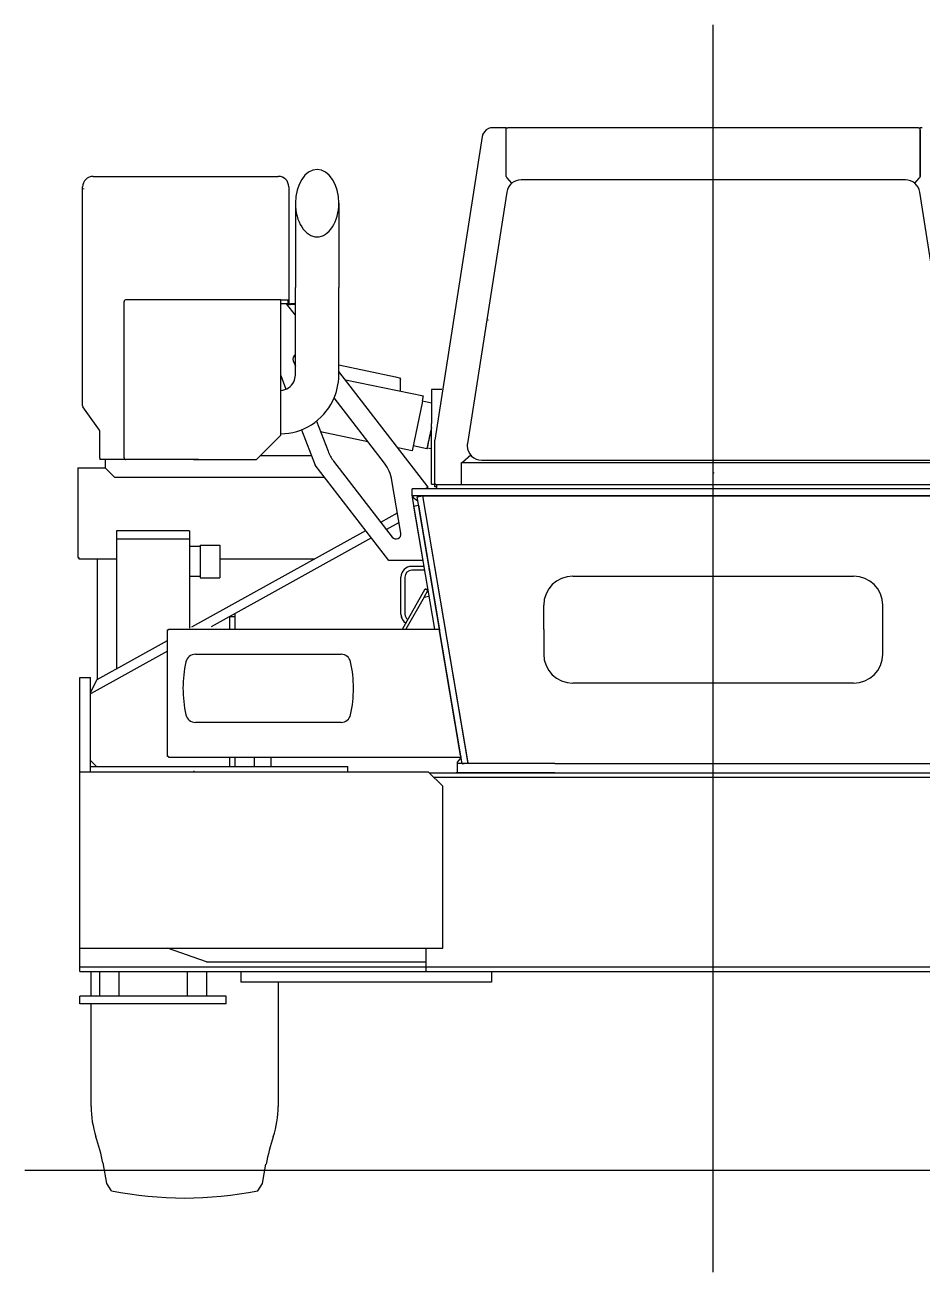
# Model space of a CAD drawing. Extents: x -31701 to 37626, y -27136 to 32271.
# Drawn here: x -14419 to -12577, y -26967 to -24406 of the extents above; entities that cross this region are included whole.
import ezdxf

# ---------------------------------------------------------------- set-up
doc = ezdxf.new("R2010")
doc.units = 0
doc.header["$PDMODE"] = 35
doc.layers.get('0').update_dxf_attribs({"linetype": 'CONTINUOUS'})

msp = doc.modelspace()

# ---------------------------------------------------------------- linework, layer by layer
at = {"color": 104, "linetype": 'Continuous'}
for p, q in [((-13005.81, -26967.17), (-13005.81, -24406.44)), ((-13434.41, -24617.51), (-13458.69, -24617.51)), ((-13430.81, -24617.51), (-13434.35, -24617.51)), ((-13430.81, -24619.11), (-13430.81, -24617.51)), ((-13430.81, -24617.51), (-13427.27, -24617.51)), ((-13430.81, -24619.11), (-13430.81, -24617.51)), ((-13430.81, -24716.69), (-13430.81, -24619.11)), ((-12584.41, -24617.51), (-13427.21, -24617.51)), ((-12584.35, -24617.51), (-12580.81, -24617.51)), ((-12577.27, -24617.51), (-12580.81, -24617.51)), ((-12580.81, -24716.69), (-12580.81, -24617.51)), ((-12580.81, -24621.94), (-12580.81, -24716.55)), ((-13480.03, -24635.77), (-13577.37, -25258.71)), ((-13482.24, -24660.72), (-13482.31, -24660.71)), ((-13482.24, -24660.71), (-13482.31, -24660.71)), ((-14278.61, -24717.31), (-13898.61, -24717.31)), ((-13430.81, -24717.91), (-13430.81, -24716.69)), ((-13419.38, -24731.45), (-13429.1, -24720.14)), ((-12611.51, -24724.49), (-13400.11, -24724.49)), ((-12592.24, -24731.45), (-12582.52, -24720.14)), ((-12580.81, -24716.55), (-12580.81, -24717.76)), ((-12580.81, -24717.91), (-12580.81, -24716.69)), ((-14300.21, -25188.27), (-14300.21, -24738.91)), ((-14298.61, -24742.38), (-14298.61, -24743.88)), ((-14298.61, -24743.88), (-14298.39, -24743.69)), ((-14298.61, -24743.91), (-14298.61, -24743.88)), ((-13877.01, -24738.91), (-13877.01, -24976.91)), ((-13429.75, -24749.7), (-13510.44, -25265.82)), ((-12501.18, -25265.82), (-12581.87, -24749.7)), ((-13863.52, -24772.49), (-13863.52, -24864.42)), ((-13774.42, -24772.49), (-13774.42, -24864.42)), ((-13863.52, -24864.42), (-13863.52, -24945.24)), ((-13774.42, -24864.42), (-13774.42, -24945.24)), ((-13877.01, -24948.21), (-13877.01, -24969.21)), ((-13863.52, -25125.24), (-13863.52, -24945.24)), ((-13774.42, -25125.24), (-13774.42, -24945.24)), ((-14214.98, -25295.31), (-14214.98, -24974.31)), ((-14071.28, -24970.71), (-14211.28, -24970.71)), ((-13893.61, -24970.71), (-14071.28, -24970.71)), ((-13893.61, -24970.71), (-13878.61, -24970.71)), ((-13893.61, -24970.71), (-13893.61, -24972.31)), ((-13893.61, -25248.91), (-13893.61, -24972.31)), ((-13878.61, -24978.91), (-13893.61, -24978.91)), ((-13863.52, -25002.3), (-13881.57, -24978.91)), ((-13878.61, -24978.91), (-13878.61, -24970.71)), ((-13878.61, -24982.75), (-13878.61, -24978.91)), ((-13875.01, -24978.91), (-13873.61, -24978.91)), ((-13875.01, -24980.51), (-13873.61, -24980.51)), ((-13863.52, -24978.91), (-13873.61, -24978.91)), ((-13863.52, -24980.51), (-13873.61, -24980.51)), ((-13467.06, -25012.33), (-13467.06, -25012.2)), ((-13867.74, -25095.98), (-13863.52, -25106.98)), ((-13774.42, -25104.23), (-13657.81, -25129.3)), ((-13590.96, -25355.44), (-13774.42, -25117.74)), ((-13893.61, -25126.25), (-13882.81, -25154.38)), ((-13600.81, -25168.97), (-13760.31, -25136.02)), ((-13657.81, -25129.3), (-13647.81, -25131.45)), ((-13647.81, -25133.81), (-13647.81, -25131.45)), ((-13647.81, -25133.81), (-13647.81, -25134.39)), ((-13647.81, -25159.26), (-13647.81, -25134.39)), ((-13562.8, -25155.11), (-13584.41, -25155.11)), ((-13584.41, -25155.11), (-13584.41, -25225.11)), ((-14265.58, -25238.4), (-14299.55, -25190.35)), ((-13680.8, -25306.15), (-13784.01, -25172.41)), ((-13602.86, -25178.91), (-13623.93, -25280.91)), ((-13584.41, -25182.73), (-13602.86, -25178.91)), ((-13820.17, -25219.87), (-13796.37, -25281.85)), ((-14265.21, -25295.91), (-14265.21, -25239.55)), ((-13850.86, -25237.57), (-13823.01, -25310.11)), ((-13714.76, -25262.14), (-13811.62, -25242.13)), ((-13584.41, -25349.11), (-13584.41, -25225.11)), ((-13893.61, -25248.91), (-13943.61, -25298.91)), ((-13593.48, -25276.84), (-13621.88, -25270.97)), ((-13577.41, -25259.14), (-13577.41, -25259.2)), ((-13577.41, -25347.11), (-13577.41, -25259.26)), ((-13577.38, -25258.77), (-13577.38, -25258.83)), ((-13510.79, -25270.58), (-13510.79, -25270.39)), ((-14265.21, -25295.91), (-14265.21, -25298.91)), ((-14263.61, -25298.91), (-14265.21, -25298.91)), ((-14208.61, -25298.91), (-14263.61, -25298.91)), ((-14253.81, -25298.91), (-14253.81, -25300.61)), ((-14072.47, -25298.91), (-14211.28, -25298.91)), ((-14062.24, -25298.91), (-14072.51, -25298.91)), ((-14072.47, -25298.91), (-13943.61, -25298.91)), ((-13830.3, -25291.11), (-13935.81, -25291.11)), ((-13623.93, -25280.91), (-13653.14, -25274.88)), ((-13592.99, -25274.44), (-13584.41, -25276.21)), ((-13503.46, -25290.1), (-13520.47, -25304.56)), ((-14310.11, -25315.81), (-14310.11, -25500.11)), ((-14310.11, -25315.81), (-14253.61, -25315.81)), ((-14253.81, -25300.61), (-14253.81, -25315.61)), ((-14253.81, -25315.61), (-14233.81, -25335.61)), ((-13671.73, -25506.11), (-13823.01, -25310.11)), ((-13785.02, -25302.05), (-13664.73, -25457.9)), ((-13522.81, -25350.68), (-13522.81, -25305.06)), ((-13522.78, -25305.06), (-12488.81, -25305.06)), ((-13480.79, -25300.36), (-12530.82, -25300.36)), ((-13803.33, -25335.61), (-14233.81, -25335.61)), ((-13646.95, -25450.13), (-13665.24, -25341.72)), ((-13584.41, -25349.11), (-13577.41, -25349.11)), ((-13577.41, -25355.11), (-13577.41, -25347.11)), ((-13573.81, -25350.71), (-13573.81, -25359.11)), ((-12437.81, -25350.71), (-13573.81, -25350.71)), ((-13572.14, -25350.71), (-13573.81, -25350.71)), ((-13522.81, -25350.71), (-13522.81, -25350.68)), ((-13522.81, -25350.71), (-13522.81, -25350.68)), ((-12387.81, -25359.11), (-13623.81, -25359.11)), ((-13623.81, -25373.11), (-13623.81, -25359.11)), ((-13623.81, -25373.11), (-13617.4, -25380.05)), ((-13623.81, -25373.11), (-13623.81, -25376.91)), ((-12387.81, -25373.11), (-13623.81, -25373.11)), ((-13601.81, -25373.11), (-13623.81, -25373.11)), ((-13623.81, -25375.56), (-13612.19, -25383.7)), ((-13613.64, -25375.11), (-13601.81, -25373.11)), ((-13520.94, -25923.33), (-13613.64, -25375.11)), ((-13601.81, -25373.11), (-12409.81, -25373.11)), ((-13508.81, -25923.11), (-13601.81, -25373.11)), ((-13509.11, -25921.33), (-13601.81, -25373.11)), ((-13590.96, -25355.44), (-13595.71, -25359.11)), ((-13573.81, -25355.11), (-13577.41, -25355.11)), ((-13623.81, -25376.91), (-13602.01, -25506.11)), ((-13620.87, -25394.3), (-13611.01, -25392.63)), ((-13620.87, -25394.3), (-13578.15, -25646.91)), ((-13611.01, -25392.63), (-13567.75, -25648.43)), ((-14058.8, -25477.11), (-14080.8, -25477.11)), ((-14058.8, -25474.61), (-14018.8, -25474.61)), ((-14058.8, -25474.61), (-14058.8, -25541.61)), ((-14018.8, -25474.61), (-14018.8, -25541.61)), ((-14310.11, -25500.11), (-14307.81, -25500.11)), ((-14307.81, -25500.11), (-14307.81, -25502.41)), ((-14307.81, -25502.41), (-14230.8, -25502.41)), ((-14267.81, -25503.11), (-14269.41, -25503.11)), ((-14269.41, -25749.92), (-14269.41, -25503.11)), ((-14267.81, -25503.11), (-14267.81, -25502.41)), ((-14018.8, -25502.41), (-13823.3, -25502.41)), ((-13602.01, -25506.11), (-13671.73, -25506.11)), ((-13624.75, -25518.11), (-13624.93, -25518.11)), ((-13599.93, -25518.11), (-13624.73, -25518.11)), ((-13598.58, -25526.11), (-13624.73, -25526.11)), ((-13589.46, -25518.11), (-13589.79, -25518.11)), ((-13588.73, -25524.35), (-13588.73, -25522.42)), ((-14058.8, -25539.11), (-14080.8, -25539.11)), ((-14058.8, -25541.61), (-14018.8, -25541.61)), ((-13646.93, -25616.11), (-13646.93, -25540.11)), ((-13646.73, -25616.11), (-13646.73, -25540.11)), ((-13638.73, -25540.11), (-13638.73, -25616.11)), ((-13293.81, -25538.11), (-12717.81, -25538.11)), ((-13643.48, -25646.91), (-13596.8, -25564.63)), ((-13599.38, -25581.33), (-13636.58, -25646.91)), ((-13599.38, -25581.33), (-13591.58, -25567.59)), ((-13599.38, -25581.33), (-13589.52, -25579.66)), ((-13591.58, -25567.59), (-13596.8, -25564.63)), ((-13353.81, -25648.11), (-13353.81, -25598.11)), ((-12657.81, -25698.11), (-12657.81, -25598.11)), ((-13570.52, -25630.11), (-13570.85, -25630.11)), ((-14125.81, -25648.51), (-14124.21, -25648.51)), ((-14125.81, -25908.51), (-14125.81, -25648.51)), ((-14124.21, -25648.51), (-14124.21, -25646.91)), ((-14124.21, -25646.91), (-14104.21, -25646.91)), ((-14104.21, -25646.91), (-13568.48, -25646.91)), ((-13569.49, -25638.11), (-13569.17, -25638.11)), ((-13569.49, -25638.11), (-13569.17, -25638.11)), ((-13568.48, -25646.91), (-13567.87, -25650.51)), ((-13567.43, -25648.38), (-13568.21, -25648.51)), ((-13524.55, -25906.51), (-13567.87, -25650.51)), ((-13566.6, -25653.31), (-13567.37, -25653.44)), ((-13353.81, -25648.11), (-13353.81, -25698.11)), ((-14068.71, -25698.51), (-13769.71, -25698.51)), ((-12717.81, -25758.11), (-13293.81, -25758.11)), ((-12717.81, -25758.11), (-13293.81, -25758.11)), ((-13769.71, -25838.51), (-14068.71, -25838.51)), ((-14124.21, -25908.51), (-14125.81, -25908.51)), ((-14124.21, -25908.51), (-14124.21, -25910.11)), ((-14124.21, -25910.11), (-14104.21, -25910.11)), ((-14104.21, -25910.11), (-13523.94, -25910.11)), ((-13530.81, -25920.11), (-13523.81, -25912.11)), ((-13525.49, -25900.92), (-13524.75, -25900.79)), ((-13524.66, -25905.85), (-13523.92, -25905.72)), ((-13524.55, -25906.51), (-13523.94, -25910.11)), ((-13524.11, -25910.11), (-13523.81, -25912.11)), ((-14070.51, -25939.63), (-14072.45, -25939.11)), ((-14070.51, -25939.63), (-14070.37, -25939.11)), ((-13530.81, -25923.11), (-13530.81, -25920.11)), ((-13330.81, -25923.11), (-13530.81, -25923.11)), ((-13530.81, -25942.11), (-13530.81, -25923.11)), ((-13520.94, -25923.33), (-13509.11, -25921.33)), ((-13330.81, -25923.11), (-12680.81, -25923.11)), ((-12680.81, -25923.11), (-12480.81, -25923.11)), ((-13530.81, -25942.11), (-13533.49, -25942.11)), ((-13330.81, -25942.11), (-13530.81, -25942.11)), ((-13469.81, -25942.11), (-13514.81, -25942.11)), ((-13469.81, -25942.11), (-13401.81, -25942.11)), ((-13401.81, -25942.11), (-13356.81, -25942.11)), ((-12680.81, -25942.11), (-12480.81, -25942.11)), ((-14282.81, -26400.61), (-14282.81, -26350.11)), ((-13898.81, -26372.11), (-13898.81, -26626.95)), ((-14282.81, -26626.95), (-14282.81, -26416.61)), ((-14418.59, -26758.11), (-11593.03, -26758.11)), ((-14250.81, -26785.11), (-14258.2, -26743.19)), ((-13930.81, -26785.11), (-13923.87, -26745.73)), ((-14240.81, -26800.11), (-14250.81, -26785.11)), ((-13940.81, -26800.11), (-13930.81, -26785.11))]:
    msp.add_line(p, q, dxfattribs=at)
at = {"color": 251, "linetype": 'Continuous'}
for p, q in [((-13688.22, -25427.46), (-13653.98, -25408.46)), ((-14080.8, -25445.11), (-14230.8, -25445.11)), ((-14230.8, -25445.11), (-14230.8, -25728.5)), ((-14080.8, -25445.11), (-14080.8, -25645.28)), ((-14075.81, -25642.51), (-13719.18, -25444.64)), ((-13650.63, -25428.33), (-13676.48, -25442.68)), ((-14080.8, -25462.11), (-14230.8, -25462.11)), ((-13707.43, -25459.85), (-14036.65, -25642.51)), ((-13968.8, -25604.86), (-13968.8, -25605.11)), ((-13998.8, -25621.51), (-13998.8, -25646.91)), ((-13986.8, -25621.51), (-13998.8, -25621.51)), ((-13986.8, -25621.51), (-13986.8, -25614.6)), ((-13986.8, -25646.91), (-13986.8, -25621.51)), ((-14270.18, -25750.35), (-14125.81, -25670.25)), ((-14125.81, -25691.97), (-14282.83, -25779.09)), ((-14305.8, -25746.11), (-14283.8, -25746.11)), ((-14305.8, -26350.11), (-14305.8, -25746.11)), ((-14283.8, -25939.81), (-14283.8, -25746.11)), ((-14283.8, -25777.34), (-14270.18, -25750.35)), ((-14282.83, -25779.09), (-14283.8, -25777.34)), ((-14283.8, -25779.63), (-14282.83, -25779.09)), ((-13998.8, -25910.11), (-13998.8, -25929.11)), ((-13986.8, -25929.11), (-13986.8, -25910.11)), ((-13947.81, -25910.11), (-13947.81, -25929.11)), ((-13913.81, -25910.11), (-13913.81, -25929.11)), ((-14305.86, -25939.81), (-13590.8, -25939.81)), ((-14271.8, -25929.11), (-14283.8, -25917.11)), ((-14283.8, -25929.11), (-13755.8, -25929.11)), ((-13755.8, -25939.81), (-13755.8, -25929.11)), ((-13590.8, -25939.81), (-13560.8, -25969.81)), ((-13588.5, -25942.11), (-12255.8, -25942.11)), ((-13579.5, -25951.11), (-12557.81, -25951.11)), ((-13560.8, -26302.11), (-13560.8, -25969.81)), ((-14305.8, -26302.11), (-13560.8, -26302.11)), ((-14045.8, -26330.11), (-14126.03, -26302.11)), ((-13595.8, -26302.11), (-13595.8, -26340.11)), ((-14305.8, -26340.11), (-11705.8, -26340.11)), ((-14045.8, -26330.11), (-13595.8, -26330.11)), ((-13595.83, -26340.11), (-13595.83, -26350.11)), ((-14305.8, -26350.11), (-11705.8, -26350.11)), ((-14265.8, -26350.11), (-14265.8, -26400.61)), ((-14225.8, -26350.11), (-14225.8, -26400.61)), ((-14085.8, -26350.11), (-14085.8, -26400.61)), ((-14045.8, -26350.11), (-14045.8, -26400.61)), ((-13975.8, -26350.11), (-13975.8, -26372.11)), ((-13460.8, -26372.11), (-13975.8, -26372.11)), ((-13460.8, -26350.11), (-13460.8, -26372.11)), ((-14305.99, -26416.61), (-14305.99, -26400.61)), ((-14005.62, -26400.61), (-14305.99, -26400.61)), ((-14005.62, -26416.61), (-14005.62, -26400.61)), ((-14005.62, -26416.61), (-14305.99, -26416.61))]:
    msp.add_line(p, q, dxfattribs=at)
at = {"color": 104, "linetype": 'Continuous'}
for centre, radius, start, end in [((-13458.69, -24639.11), 21.6, 112.19161, 171.11934), ((-13458.69, -24639.11), 21.6, 90, 112.19161), ((-14278.61, -24738.91), 21.6, 90, 180), ((-13898.61, -24738.91), 21.6, 0, 90), ((-13875.01, -24976.91), 3.6, 180, 270), ((-13875.01, -24976.91), 2, 180, 270), ((-13858.41, -25092.39), 10, 120.74865, 201.00654), ((-13895.17, -25125.24), 31.65, 272.82452, 334.00043), ((-13895.17, -25125.24), 31.65, 334.00043, 0.00044), ((-13895.17, -25125.24), 120.75, 334.00043, 0.00044), ((-14296.61, -25188.27), 3.6, 180, 215.26301), ((-13895.17, -25125.24), 120.75, 270.74006, 334.00043), ((-13802.26, -25230.25), 20, 143.90162, 151.52228), ((-14267.21, -25239.55), 2, 0, 35.26301), ((-13573.81, -25259.26), 3.6, 171.11934, 180), ((-13575.41, -25259.14), 2, 171.11934, 180), ((-13721.69, -25253.17), 80, 201.00654, 217.6614), ((-13744.13, -25355.03), 80, 9.57734, 37.6614), ((-13551.67, -25267.87), 48.16, 309.4561, 310.37541), ((-13573.81, -25347.11), 3.6, 180, 213.74899), ((-13573.81, -25347.11), 3.6, 213.74899, 270), ((-13656.81, -25451.79), 10, 217.6614, 9.57734), ((-13624.93, -25540.11), 22, 90, 180), ((-13624.73, -25540.11), 22, 90, 180), ((-13624.73, -25540.11), 14, 90, 180), ((-13293.81, -25598.11), 60, 90, 180), ((-12717.81, -25598.11), 60, 0, 90), ((-13624.93, -25616.11), 22, 180, 238.0066), ((-13624.73, -25616.11), 22, 180, 237.55216), ((-13624.73, -25616.11), 14, 180, 235.9014), ((-14068.71, -25718.51), 20, 90, 167.44414), ((-13769.71, -25718.51), 20, 12.55586, 90), ((-13293.81, -25698.11), 60, 180, 270), ((-12717.81, -25698.11), 60, 270, 0), ((-12717.81, -25698.11), 60, 270, 0), ((-13844.21, -25768.51), 250, 167.44414, 192.55586), ((-13994.21, -25768.51), 250, 347.44414, 12.55586), ((-14068.71, -25818.51), 20, 192.55586, 270), ((-13769.71, -25818.51), 20, 270, 347.44414), ((-14082.81, -26626.96), 200, 179.99723, 198.16231), ((-14098.81, -26626.96), 200, 341.83769, 0.00277), ((-14747.93, -26845.16), 500, 11.76242, 18.1623), ((-13433.68, -26845.16), 500, 161.83769, 168.53318), ((-14090.81, -26057.61), 757.5, 258.57881, 281.42119)]:
    msp.add_arc(centre, radius, start, end, dxfattribs=at)
for centre, major_axis, ratio, start_param, end_param in [((-13818.97, -24772.49), (0, -69.04), 0.645243, 3.1415928, 4.712383), ((-13818.97, -24772.49), (0, -69.04), 0.645243, 1.5708024, 3.1415926), ((-13429.1, -24719.9), (1.7, -2), 0.060395, 3.2123368, 4.7831327), ((-13400.11, -24754.26), (30, 0), 0.992546, 1.5707963, 2.987648), ((-12611.51, -24754.26), (30, 0), 0.992546, 0.1539447, 1.5707963), ((-12582.52, -24719.9), (-1.7, -2), 0.060395, 1.5000526, 3.0708485), ((-13818.97, -24772.49), (0, -69.04), 0.645243, 4.7123827, 6.2831853), ((-13818.97, -24772.49), (0, -69.04), 0.645243, 0, 1.5708027), ((-14211.89, -24974.31), (0, 3.6), 0.859102, 0.589031, 1.5707963), ((-14211.28, -24974.3), (4.19, 0.01), 0.858538, 1.5692083, 2.1586779), ((-13612.37, -25224.94), (11.56, 55.97), 0.000238, 5.6780008, 6.2831854), ((-13583.97, -25230.81), (9.51, 46.03), 0.000238, 1.6159136, 3.1415927), ((-13583.97, -25230.81), (9.21, 44.56), 0.000238, 1.61744, 2.6416241), ((-13583.97, -25230.81), (9.21, 44.56), 0.000238, 2.6416241, 3.1415621), ((-13480.79, -25270.39), (30, 0), 0.992546, 2.987648, 3.1416), ((-13480.79, -25270.58), (30, 0), 0.992546, 3.1416, 4.712389), ((-14211.89, -25295.31), (0, 3.6), 0.859102, 1.5707963, 2.5525617), ((-14211.28, -25295.31), (4.19, -0.01), 0.858458, 4.1247077, 4.7142418), ((-13583.97, -25230.81), (9.51, 46.03), 0.000238, 3.1415927, 3.4659009), ((-13583.97, -25230.81), (9.21, 44.56), 0.000238, 3.1415621, 3.3463033)]:
    msp.add_ellipse(centre, major_axis=major_axis, ratio=ratio, start_param=start_param, end_param=end_param, dxfattribs=at)
at = {"color": 20, "linetype": 'Continuous'}
for p in [(-13005.81, -25326.11), (-13005.81, -26758.11)]:
    msp.add_point(p, dxfattribs=at)

doc.saveas('drawing.dxf')
